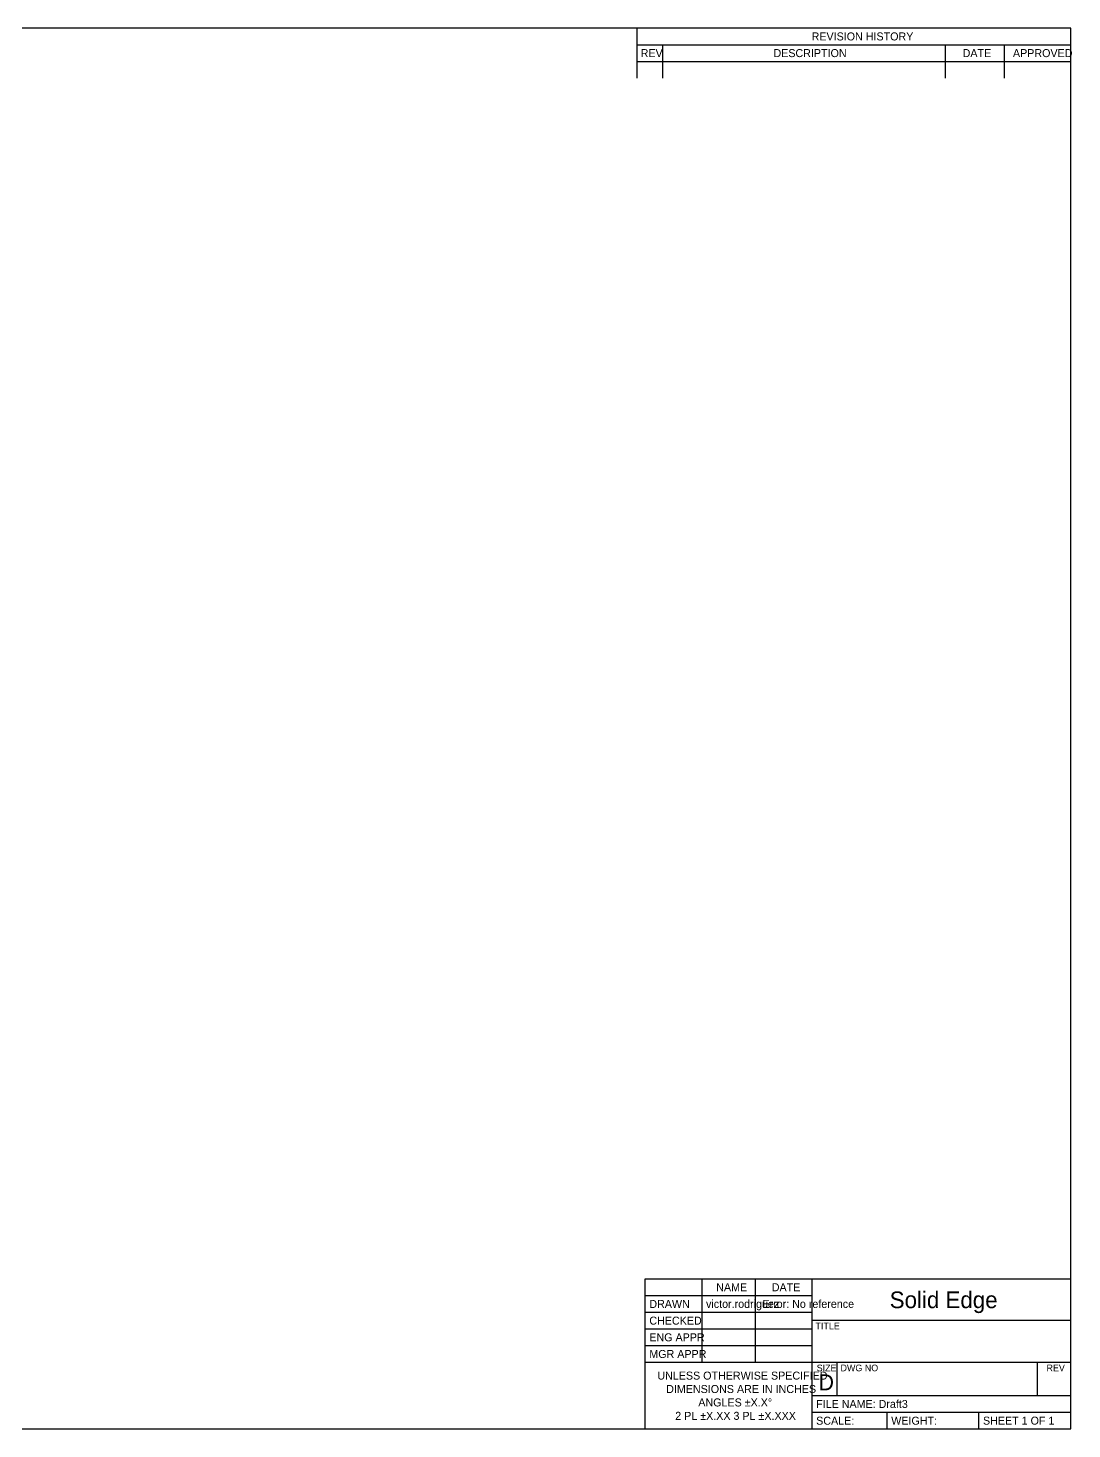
# Model space of a CAD drawing. Header units: inches. Extents: x 1 to 33, y 0.5 to 30.6.
# Drawn here: x 17.37 to 33.02, y 0.5 to 21.5 of the extents above; entities that cross this region are included whole.
import ezdxf
from ezdxf.enums import TextEntityAlignment as Align

# ---------------------------------------------------------------- set-up
doc = ezdxf.new("R2010")
doc.units = ezdxf.units.IN
doc.header["$MEASUREMENT"] = 0
doc.layers.add('Default', color=7, linetype='Continuous')
doc.styles.add('SEACAD_Solid_Edge_ANSI', font='seans.ttf')
doc.styles.add('SEACAD_Solid_Edge_ANSIB', font='seansbd.ttf')

# ---------------------------------------------------------------- blocks, each defined once
blk = doc.blocks.new('SEANNOT_GROUP6')
at = {"layer": 'Default', "color": 7, "linetype": 'Continuous', "style": 'SEACAD_Solid_Edge_ANSI'}
blk.add_text('victor.rodriguez', height=0.12, dxfattribs=at).set_placement((27.535, 2.435), align=Align.TOP_LEFT)
blk = doc.blocks.new('SEANNOT_GROUP7')
at = {"layer": 'Default', "color": 7, "linetype": 'Continuous', "style": 'SEACAD_Solid_Edge_ANSI'}
blk.add_text(' Error: No reference', height=0.12, dxfattribs=at).set_placement((28.335, 2.435), align=Align.TOP_LEFT)
blk = doc.blocks.new('SEANNOT_GROUP11')
at = {"layer": 'Default', "color": 7, "linetype": 'Continuous', "style": 'SEACAD_Solid_Edge_ANSI'}
blk.add_text('FILE NAME: Draft3', height=0.12, dxfattribs=at).set_placement((29.185, 0.935), align=Align.TOP_LEFT)
blk = doc.blocks.new('SEANNOT_GROUP12')
at = {"layer": 'Default', "color": 7, "linetype": 'Continuous', "style": 'SEACAD_Solid_Edge_ANSI'}
blk.add_text('SHEET 1 OF 1', height=0.12, dxfattribs=at).set_placement((31.685, 0.685), align=Align.TOP_LEFT)

msp = doc.modelspace()

# ---------------------------------------------------------------- linework, layer by layer
at = {"layer": 'Default', "color": 7, "linetype": 'Continuous'}
for p, q in [((33, 21.5), (1, 21.5)), ((26.5, 21.5), (26.5, 20.75)), ((33, 0.5), (33, 21.5)), ((26.5, 21.25), (33, 21.25)), ((26.88, 21.25), (26.88, 20.75)), ((31.12, 21.25), (31.12, 20.75)), ((32, 21.25), (32, 20.75)), ((26.5, 21), (33, 21)), ((26.625, 0.5), (26.625, 2.75)), ((26.625, 2.75), (33, 2.75)), ((27.475, 1.5), (27.475, 2.75)), ((28.275, 1.5), (28.275, 2.75)), ((29.125, 0.5), (29.125, 2.75)), ((26.625, 2.5), (29.125, 2.5)), ((26.625, 2.25), (29.125, 2.25)), ((29.125, 2.13), (33, 2.13)), ((26.625, 2), (29.125, 2)), ((26.625, 1.75), (29.125, 1.75)), ((26.625, 1.5), (33, 1.5)), ((29.5, 1), (29.5, 1.5)), ((32.5, 1), (32.5, 1.5)), ((29.125, 1), (33, 1)), ((29.125, 0.75), (33, 0.75)), ((30.25, 0.5), (30.25, 0.75)), ((31.625, 0.5), (31.625, 0.75)), ((1, 0.5), (33, 0.5))]:
    msp.add_line(p, q, dxfattribs=at)

# ---------------------------------------------------------------- block references
at = {"layer": 'Default'}
for name in ['SEANNOT_GROUP6', 'SEANNOT_GROUP7', 'SEANNOT_GROUP11', 'SEANNOT_GROUP12']:
    msp.add_blockref(name, (0, 0), dxfattribs=at)

# ---------------------------------------------------------------- texts
at = {"layer": 'Default', "color": 7, "linetype": 'Continuous'}
for s, height, style, p in [('REVISION HISTORY', 0.12, 'SEACAD_Solid_Edge_ANSI', (29.117, 21.434)), ('REV', 0.12, 'SEACAD_Solid_Edge_ANSI', (26.555, 21.184)), ('DESCRIPTION', 0.12, 'SEACAD_Solid_Edge_ANSI', (28.545, 21.184)), ('DATE', 0.12, 'SEACAD_Solid_Edge_ANSI', (31.38, 21.184)), ('APPROVED', 0.12, 'SEACAD_Solid_Edge_ANSI', (32.134, 21.184)), ('NAME', 0.12, 'SEACAD_Solid_Edge_ANSI', (27.687, 2.684)), ('DATE', 0.12, 'SEACAD_Solid_Edge_ANSI', (28.52, 2.684)), ('Solid Edge', 0.25, 'SEACAD_Solid_Edge_ANSIB', (30.287, 2.561)), ('DRAWN', 0.12, 'SEACAD_Solid_Edge_ANSI', (26.685, 2.434)), ('CHECKED', 0.12, 'SEACAD_Solid_Edge_ANSI', (26.685, 2.184)), ('ENG APPR', 0.12, 'SEACAD_Solid_Edge_ANSI', (26.685, 1.934)), ('TITLE', 0.1, 'SEACAD_Solid_Edge_ANSI', (29.175, 2.095)), ('MGR APPR', 0.12, 'SEACAD_Solid_Edge_ANSI', (26.685, 1.684)), ('UNLESS OTHERWISE SPECIFIED', 0.12, 'SEACAD_Solid_Edge_ANSI', (26.805, 1.36)), ('SIZE', 0.1, 'SEACAD_Solid_Edge_ANSI', (29.193, 1.465)), ('D', 0.24, 'SEACAD_Solid_Edge_ANSIB', (29.22, 1.319)), ('DWG NO', 0.1, 'SEACAD_Solid_Edge_ANSI', (29.55, 1.465)), ('REV', 0.1, 'SEACAD_Solid_Edge_ANSI', (32.637, 1.465)), ('DIMENSIONS ARE IN INCHES', 0.12, 'SEACAD_Solid_Edge_ANSI', (26.937, 1.159)), ('ANGLES ±X.X°', 0.12, 'SEACAD_Solid_Edge_ANSI', (27.419, 0.958)), ('2 PL ±X.XX 3 PL ±X.XXX', 0.12, 'SEACAD_Solid_Edge_ANSI', (27.073, 0.757)), ('SCALE:', 0.12, 'SEACAD_Solid_Edge_ANSI', (29.185, 0.684)), ('WEIGHT:', 0.12, 'SEACAD_Solid_Edge_ANSI', (30.31, 0.684))]:
    msp.add_text(s, height=height, dxfattribs=dict(at, style=style)).set_placement(p, align=Align.TOP_LEFT)

doc.saveas('drawing.dxf')
